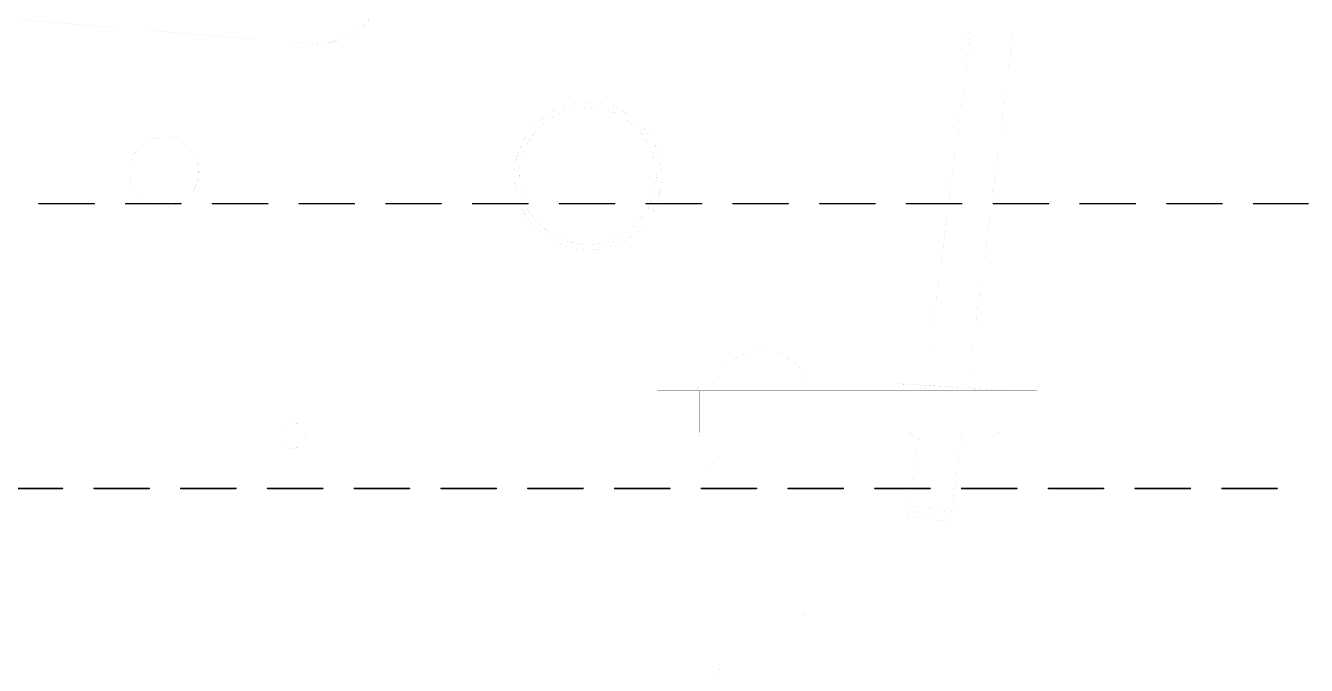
# Model space of a CAD drawing. Extents: x 56 to 255, y 68 to 308.
# Drawn here: x 94.9 to 155.7, y 175.6 to 205.9 of the extents above; entities that cross this region are included whole.
import ezdxf

# ---------------------------------------------------------------- set-up
doc = ezdxf.new("R2010")
doc.units = 0
for name, color, linetype in [('120', 132, 'CONTINUOUS'), ('20', 31, 'CONTINUOUS'), ('47', 251, 'CONTINUOUS')]:
    doc.layers.add(name, color=color, linetype=linetype)

msp = doc.modelspace()

# ---------------------------------------------------------------- linework, layer by layer
at = {"layer": '120', "const_width": 0.001}
for points in [[(155.5865, 108.8161), (155.5865, 266.8161)], [(91.025, 206.5239), (108.3491, 205.0836)], [(139.7379, 205.5425), (139.3071, 205.6558)], [(139.5124, 203.7848), (139.7506, 205.6417)], [(141.5306, 203.7984), (141.7562, 205.5579)], [(139.1214, 200.7357), (139.4073, 202.9649)], [(141.1395, 200.7489), (141.4253, 202.9776)], [(138.7304, 197.687), (139.0162, 199.9155)], [(140.7483, 197.6992), (141.0343, 199.9287)], [(138.3393, 194.6382), (138.6251, 196.8662)], [(140.3571, 194.6495), (140.6432, 196.8797)], [(137.972, 191.7746), (138.234, 193.8168)], [(139.9831, 191.7334), (140.2521, 193.8308)], [(137.8154, 190.5531), (137.8673, 190.9577)], [(139.8113, 190.394), (139.8782, 190.9149)], [(129.3365, 190.5643), (128.3365, 189.9869)], [(131.3365, 189.9869), (130.3365, 190.5643)], [(137.7051, 189.6934), (137.7109, 189.7389)], [(139.7027, 189.5466), (139.707, 189.5803)], [(127.8365, 188.7911), (127.8365, 189.1209)], [(131.8365, 188.6412), (131.8365, 189.1209)], [(136.2754, 188.9677), (136.2725, 188.9599)], [(136.2725, 188.9599), (136.3207, 188.9533)], [(141.4157, 188.663), (136.2754, 188.9677)], [(136.3207, 188.9533), (136.5714, 188.9412)], [(136.5714, 188.9412), (137.0525, 188.9152)], [(137.0525, 188.9152), (137.7701, 188.8673)], [(137.5701, 188.6412), (137.6006, 188.8786)], [(137.7701, 188.8673), (138.7368, 188.7962)], [(124.8865, 188.6412), (124.8865, 186.6411)], [(125.3865, 188.6412), (124.8865, 188.6412)], [(125.3865, 188.6412), (125.3865, 186.6411)], [(126.6865, 188.6412), (125.3865, 188.6412)], [(126.6865, 188.6412), (126.6865, 186.6411)], [(126.8865, 188.6412), (126.6865, 188.6412)], [(126.8865, 188.6412), (126.8865, 186.6411)], [(127.0865, 188.6412), (126.8865, 188.6412)], [(127.8365, 188.7911), (126.9115, 188.7911)], [(127.0865, 188.6412), (127.0865, 186.6411)], [(130.5365, 188.6412), (127.0865, 188.6412)], [(127.8365, 188.6412), (127.8365, 188.7911)], [(130.5365, 188.6412), (130.5365, 186.6411)], [(130.7365, 188.6412), (130.5365, 188.6412)], [(130.7365, 188.6412), (130.7365, 186.6411)], [(130.9365, 188.6412), (130.7365, 188.6412)], [(130.9365, 188.6412), (130.9365, 186.6411)], [(136.8365, 188.6412), (130.9365, 188.6412)], [(136.8365, 188.6412), (136.8365, 186.6411)], [(137.0365, 188.6412), (136.8365, 188.6412)], [(137.0365, 188.6412), (137.0365, 186.6411)], [(137.2365, 188.6412), (137.0365, 188.6412)], [(137.2365, 188.6412), (137.2365, 186.6411)], [(140.6865, 188.6412), (137.2365, 188.6412)], [(138.7368, 188.7962), (139.2915, 188.7548)], [(139.2915, 188.7548), (139.866, 188.7131)], [(139.5865, 188.6412), (139.5983, 188.7325)], [(139.866, 188.7131), (140.4248, 188.6755)], [(139.9663, 188.6412), (140.0084, 188.7035)], [(140.4248, 188.6755), (140.9147, 188.6487)], [(140.6865, 188.6412), (140.6865, 186.6411)], [(140.8865, 188.6412), (140.6865, 188.6412)], [(140.8865, 188.6412), (140.8865, 186.6411)], [(141.0865, 188.6412), (140.8865, 188.6412)], [(140.9147, 188.6487), (141.2652, 188.642)], [(141.0865, 188.6412), (141.0865, 186.6411)], [(142.3865, 188.6412), (141.0865, 188.6412)], [(141.2652, 188.642), (141.4157, 188.663)], [(142.3865, 188.6412), (142.3865, 186.6411)], [(142.8865, 188.6412), (142.3865, 188.6412)], [(142.8865, 188.6412), (142.8865, 186.6411)], [(125.3865, 186.6411), (124.8865, 186.6411)], [(126.6865, 186.6411), (125.3865, 186.6411)], [(126.7179, 186.6411), (126.6865, 186.6411)], [(126.8865, 186.6411), (126.7179, 186.6411)], [(127.0865, 186.6411), (126.8865, 186.6411)], [(126.9115, 186.4912), (127.8365, 186.4912)], [(130.5365, 186.6411), (127.0865, 186.6411)], [(127.8365, 186.4912), (127.8365, 186.6411)], [(127.8365, 185.0565), (127.8365, 186.4912)], [(130.7365, 186.6411), (130.5365, 186.6411)], [(130.9365, 186.6411), (130.7365, 186.6411)], [(136.8365, 186.6411), (130.9365, 186.6411)], [(131.8365, 184.3406), (131.8365, 186.5725)], [(132.2324, 186.5409), (131.8365, 186.4634)], [(136.8679, 186.6411), (136.8365, 186.6411)], [(136.8676, 183.1633), (137.2944, 186.4912)], [(137.0365, 186.6411), (136.8679, 186.6411)], [(137.2365, 186.6411), (137.0365, 186.6411)], [(137.0615, 186.4912), (137.2944, 186.4912)], [(140.6865, 186.6411), (137.2365, 186.6411)], [(137.2944, 186.4912), (137.3136, 186.6411)], [(138.8513, 182.9088), (139.33, 186.6411)], [(139.3108, 186.4912), (140.8615, 186.4912)], [(140.8865, 186.6411), (140.6865, 186.6411)], [(141.0552, 186.6411), (140.8865, 186.6411)], [(141.0865, 186.6411), (141.0552, 186.6411)], [(142.3865, 186.6411), (141.0865, 186.6411)], [(142.8865, 186.6411), (142.3865, 186.6411)], [(127.4147, 185.1465), (127.8365, 185.2328)], [(127.8365, 182.2421), (127.8365, 184.4478)], [(131.8365, 181.5719), (131.8365, 183.9524)], [(136.8676, 183.1633), (136.804, 182.6673)], [(136.8147, 182.7509), (136.8226, 182.8126)], [(136.8226, 182.8126), (136.8322, 182.8877)], [(136.8322, 182.8877), (136.8432, 182.9735)], [(136.8432, 182.9735), (136.8552, 183.0665)], [(136.8552, 183.0665), (136.8676, 183.1633)], [(136.8676, 183.1633), (138.8513, 182.9088)], [(138.8513, 182.9088), (138.7877, 182.4129)], [(138.827, 182.7191), (138.8389, 182.8121)], [(138.8389, 182.8121), (138.8513, 182.9088)], [(136.804, 182.6673), (136.8052, 182.6769)], [(136.804, 182.6673), (138.7877, 182.4129)], [(136.8052, 182.6769), (136.8088, 182.7051)], [(136.8088, 182.7051), (136.8147, 182.7509)], [(138.7877, 182.4129), (138.7889, 182.4224)], [(138.7889, 182.4224), (138.7925, 182.4506)], [(138.7925, 182.4506), (138.7984, 182.4965)], [(138.7984, 182.4965), (138.8063, 182.5582)], [(138.8063, 182.5582), (138.816, 182.6333)], [(138.816, 182.6333), (138.827, 182.7191)], [(127.8365, 179.4316), (127.8365, 181.6352)], [(131.8365, 178.7198), (131.8365, 180.9609)], [(127.8365, 176.6277), (127.8365, 178.82)], [(131.8365, 175.6982), (131.8365, 178.1091)], [(132.0006, 178.0713), (131.8365, 178.0296)], [(127.8365, 175.6982), (127.8365, 176.0151)]]:
    msp.add_lwpolyline(points, dxfattribs=at)
at = {"layer": '120'}
for points, const_width in [([(108.3491, 205.0836, 0.3401), (111.9358, 207.396)], 0.001), ([(139.3072, 205.656, 1), (139.307, 205.6555)], 0.0005), ([(139.7378, 205.5423, 1), (139.738, 205.5427)], 0.0005), ([(139.7509, 205.6417, 1), (139.7504, 205.6417)], 0.0005), ([(141.7565, 205.5579, 1), (141.756, 205.5579)], 0.0005), ([(108.3492, 205.0838, 1), (108.3491, 205.0833)], 0.0005), ([(108.3491, 205.0833, 1), (108.3492, 205.0838)], 0.0005), ([(139.5122, 203.7848, 1), (139.5127, 203.7847)], 0.0005), ([(141.5303, 203.7984, 1), (141.5308, 203.7983)], 0.0005), ([(139.4075, 202.9649, 1), (139.407, 202.965)], 0.0005), ([(141.4255, 202.9775, 1), (141.4251, 202.9776)], 0.0005), ([(121.5865, 195.5661, 1), (121.5865, 202.0661, 1), (121.5865, 195.5661)], 0.001), ([(139.1211, 200.7358, 1), (139.1216, 200.7357)], 0.0005), ([(141.1392, 200.7489, 1), (141.1397, 200.7489)], 0.0005), ([(139.0164, 199.9155, 1), (139.0159, 199.9156)], 0.0005), ([(141.0345, 199.9286, 1), (141.034, 199.9287)], 0.0005), ([(138.7301, 197.6871, 1), (138.7306, 197.687)], 0.0005), ([(140.7481, 197.6993, 1), (140.7485, 197.6992)], 0.0005), ([(138.6253, 196.8661, 1), (138.6248, 196.8662)], 0.0005), ([(140.6434, 196.8797, 1), (140.6429, 196.8798)], 0.0005), ([(138.3391, 194.6383, 1), (138.3396, 194.6382)], 0.0005), ([(140.3569, 194.6495, 1), (140.3574, 194.6494)], 0.0005), ([(138.2342, 193.8168, 1), (138.2337, 193.8169)], 0.0005), ([(140.2524, 193.8307, 1), (140.2519, 193.8308)], 0.0005), ([(137.9718, 191.7747, 1), (137.9723, 191.7746)], 0.0005), ([(139.9829, 191.7334, 1), (139.9834, 191.7334)], 0.0005), ([(129.6699, 190.6842, 0.0893), (129.3365, 190.5642)], 0.001), ([(130.0166, 190.6819, 0.0087), (129.6699, 190.6842)], 0.001), ([(129.6699, 190.6845, 1), (129.6699, 190.684)], 0.0005), ([(129.6699, 190.684, 1), (129.6698, 190.6845)], 0.0005), ([(130.3365, 190.5643, 0.0858), (130.0166, 190.6819)], 0.001), ([(130.0167, 190.6821, 1), (130.0166, 190.6816)], 0.0005), ([(130.0166, 190.6816, 1), (130.0166, 190.6821)], 0.0005), ([(137.8675, 190.9577, 1), (137.867, 190.9577)], 0.0005), ([(139.8784, 190.9148, 1), (139.8779, 190.9149)], 0.0005), ([(129.3364, 190.5645, 1), (129.3366, 190.564)], 0.0005), ([(129.3366, 190.564, 1), (129.3364, 190.5645)], 0.0005), ([(130.3366, 190.5645, 1), (130.3364, 190.564)], 0.0005), ([(130.3364, 190.564, 1), (130.3366, 190.5645)], 0.0005), ([(137.8151, 190.5531, 1), (137.8156, 190.5531)], 0.0005), ([(139.8111, 190.394, 1), (139.8116, 190.394)], 0.0005), ([(128.3365, 189.9869, 0.268), (127.8365, 189.1209)], 0.001), ([(128.3364, 189.9871, 1), (128.3366, 189.9867)], 0.0005), ([(128.3366, 189.9867, 1), (128.3364, 189.9871)], 0.0005), ([(131.8365, 189.1209, 0.268), (131.3365, 189.9869)], 0.001), ([(131.3366, 189.9871, 1), (131.3364, 189.9867)], 0.0005), ([(131.3364, 189.9867, 1), (131.3366, 189.9871)], 0.0005), ([(137.7049, 189.6935, 1), (137.7053, 189.6934)], 0.0005), ([(137.7112, 189.7389, 1), (137.7107, 189.739)], 0.0005), ([(139.7024, 189.5466, 1), (139.7029, 189.5466)], 0.0005), ([(139.7072, 189.5802, 1), (139.7067, 189.5803)], 0.0005), ([(127.8368, 189.1209, 1), (127.8363, 189.1209)], 0.0005), ([(127.8363, 189.1209, 1), (127.8368, 189.1209)], 0.0005), ([(131.8368, 189.1209, 1), (131.8363, 189.1209)], 0.0005), ([(131.8363, 189.1209, 1), (131.8368, 189.1209)], 0.0005), ([(136.2726, 188.9602, 1), (136.2725, 188.9597)], 0.0005), ([(136.2723, 188.96, 1), (136.2728, 188.9598)], 0.0005), ([(136.2754, 188.9679, 1), (136.2753, 188.9674)], 0.0005), ([(136.2756, 188.9676, 1), (136.2751, 188.9677)], 0.0005), ([(136.3207, 188.9535, 1), (136.3207, 188.953)], 0.0005), ([(136.3206, 188.953, 1), (136.3207, 188.9535)], 0.0005), ([(136.5714, 188.9415, 1), (136.5713, 188.941)], 0.0005), ([(136.5713, 188.941, 1), (136.5714, 188.9415)], 0.0005), ([(137.0525, 188.9155, 1), (137.0525, 188.915)], 0.0005), ([(137.0525, 188.915, 1), (137.0525, 188.9155)], 0.0005), ([(137.6008, 188.8786, 1), (137.6004, 188.8786)], 0.0005), ([(137.7701, 188.8675, 1), (137.7701, 188.867)], 0.0005), ([(137.7701, 188.867, 1), (137.7701, 188.8675)], 0.0005), ([(124.8865, 188.6414, 1), (124.8865, 188.6409)], 0.0005), ([(124.8868, 188.6412, 1), (124.8863, 188.6412)], 0.0005), ([(125.3865, 188.6414, 1), (125.3865, 188.6409)], 0.0005), ([(125.3868, 188.6412, 1), (125.3863, 188.6412)], 0.0005), ([(125.3865, 188.6409, 1), (125.3865, 188.6414)], 0.0005), ([(126.6865, 188.6414, 1), (126.6865, 188.6409)], 0.0005), ([(126.6868, 188.6412, 1), (126.6863, 188.6412)], 0.0005), ([(126.6865, 188.6409, 1), (126.6865, 188.6414)], 0.0005), ([(126.7176, 188.6412, 1), (126.7181, 188.6411)], 0.0005), ([(126.9115, 188.7911, 0.342), (126.7179, 188.6411)], 0.001), ([(126.8865, 188.6414, 1), (126.8865, 188.6409)], 0.0005), ([(126.8868, 188.6412, 1), (126.8863, 188.6412)], 0.0005), ([(126.8865, 188.6409, 1), (126.8865, 188.6414)], 0.0005), ([(126.9115, 188.7914, 1), (126.9115, 188.7909)], 0.0005), ([(126.9115, 188.7909, 1), (126.9115, 188.7914)], 0.0005), ([(127.0865, 188.6414, 1), (127.0865, 188.6409)], 0.0005), ([(127.0868, 188.6412, 1), (127.0863, 188.6412)], 0.0005), ([(127.0865, 188.6409, 1), (127.0865, 188.6414)], 0.0005), ([(127.8368, 188.7911, 1), (127.8363, 188.7911)], 0.0005), ([(127.8363, 188.7911, 1), (127.8368, 188.7911)], 0.0005), ([(127.8363, 188.6412, 1), (127.8368, 188.6412)], 0.0005), ([(127.8365, 188.7909, 1), (127.8365, 188.7914)], 0.0005), ([(130.5365, 188.6414, 1), (130.5365, 188.6409)], 0.0005), ([(130.5368, 188.6412, 1), (130.5363, 188.6412)], 0.0005), ([(130.5365, 188.6409, 1), (130.5365, 188.6414)], 0.0005), ([(130.7365, 188.6414, 1), (130.7365, 188.6409)], 0.0005), ([(130.7368, 188.6412, 1), (130.7363, 188.6412)], 0.0005), ([(130.7365, 188.6409, 1), (130.7365, 188.6414)], 0.0005), ([(130.9365, 188.6414, 1), (130.9365, 188.6409)], 0.0005), ([(130.9368, 188.6412, 1), (130.9363, 188.6412)], 0.0005), ([(130.9365, 188.6409, 1), (130.9365, 188.6414)], 0.0005), ([(131.8363, 188.6412, 1), (131.8368, 188.6412)], 0.0005), ([(136.8365, 188.6414, 1), (136.8365, 188.6409)], 0.0005), ([(136.8368, 188.6412, 1), (136.8363, 188.6412)], 0.0005), ([(136.8365, 188.6409, 1), (136.8365, 188.6414)], 0.0005), ([(136.8676, 188.6412, 1), (136.8681, 188.6411)], 0.0005), ([(137.0615, 188.7911, 0.342), (136.8679, 188.6411)], 0.001), ([(137.0365, 188.6414, 1), (137.0365, 188.6409)], 0.0005), ([(137.0368, 188.6412, 1), (137.0363, 188.6412)], 0.0005), ([(137.0365, 188.6409, 1), (137.0365, 188.6414)], 0.0005), ([(137.0615, 188.7909, 1), (137.0615, 188.7914)], 0.0005), ([(137.2365, 188.6414, 1), (137.2365, 188.6409)], 0.0005), ([(137.2368, 188.6412, 1), (137.2363, 188.6412)], 0.0005), ([(137.2365, 188.6409, 1), (137.2365, 188.6414)], 0.0005), ([(137.5699, 188.6412, 1), (137.5704, 188.6411)], 0.0005), ([(138.7368, 188.7965, 1), (138.7368, 188.796)], 0.0005), ([(138.7368, 188.796, 1), (138.7368, 188.7965)], 0.0005), ([(139.2915, 188.7551, 1), (139.2915, 188.7546)], 0.0005), ([(139.2915, 188.7546, 1), (139.2915, 188.7551)], 0.0005), ([(139.5863, 188.6412, 1), (139.5868, 188.6411)], 0.0005), ([(139.5985, 188.7325, 1), (139.598, 188.7326)], 0.0005), ([(139.866, 188.7133, 1), (139.866, 188.7128)], 0.0005), ([(139.866, 188.7128, 1), (139.866, 188.7133)], 0.0005), ([(139.9661, 188.6413, 1), (139.9665, 188.641)], 0.0005), ([(140.0086, 188.7033, 1), (140.0082, 188.7036)], 0.0005), ([(140.4248, 188.6757, 1), (140.4248, 188.6752)], 0.0005), ([(140.4248, 188.6752, 1), (140.4248, 188.6757)], 0.0005), ([(140.6865, 188.6414, 1), (140.6865, 188.6409)], 0.0005), ([(140.6868, 188.6412, 1), (140.6863, 188.6412)], 0.0005), ([(140.6865, 188.6409, 1), (140.6865, 188.6414)], 0.0005), ([(140.8865, 188.6414, 1), (140.8865, 188.6409)], 0.0005), ([(140.8868, 188.6412, 1), (140.8863, 188.6412)], 0.0005), ([(140.8865, 188.6409, 1), (140.8865, 188.6414)], 0.0005), ([(140.9147, 188.649, 1), (140.9147, 188.6485)], 0.0005), ([(140.9147, 188.6485, 1), (140.9148, 188.649)], 0.0005), ([(141.0865, 188.6414, 1), (141.0865, 188.6409)], 0.0005), ([(141.0868, 188.6412, 1), (141.0863, 188.6412)], 0.0005), ([(141.0865, 188.6409, 1), (141.0865, 188.6414)], 0.0005), ([(141.2652, 188.6422, 1), (141.2653, 188.6417)], 0.0005), ([(141.2652, 188.6417, 1), (141.2652, 188.6422)], 0.0005), ([(141.4157, 188.6627, 1), (141.4156, 188.6632)], 0.0005), ([(141.4157, 188.6627, 1), (141.4157, 188.6632)], 0.0005), ([(142.3865, 188.6414, 1), (142.3865, 188.6409)], 0.0005), ([(142.3868, 188.6412, 1), (142.3863, 188.6412)], 0.0005), ([(142.3865, 188.6409, 1), (142.3865, 188.6414)], 0.0005), ([(142.8868, 188.6412, 1), (142.8863, 188.6412)], 0.0005), ([(142.8865, 188.6409, 1), (142.8865, 188.6414)], 0.0005), ([(124.8865, 186.6414, 1), (124.8865, 186.6409)], 0.0005), ([(124.8863, 186.6411, 1), (124.8868, 186.6411)], 0.0005), ([(125.3865, 186.6414, 1), (125.3865, 186.6409)], 0.0005), ([(125.3863, 186.6411, 1), (125.3868, 186.6411)], 0.0005), ([(125.3865, 186.6409, 1), (125.3865, 186.6414)], 0.0005), ([(126.6865, 186.6414, 1), (126.6865, 186.6409)], 0.0005), ([(126.6863, 186.6411, 1), (126.6868, 186.6411)], 0.0005), ([(126.6865, 186.6409, 1), (126.6865, 186.6414)], 0.0005), ([(126.7181, 186.6412, 1), (126.7176, 186.6411)], 0.0005), ([(126.7179, 186.6414, 1), (126.7179, 186.6409)], 0.0005), ([(126.7179, 186.6411, 0.342), (126.9115, 186.4911)], 0.001), ([(126.7179, 186.6409, 1), (126.7179, 186.6414)], 0.0005), ([(126.8865, 186.6414, 1), (126.8865, 186.6409)], 0.0005), ([(126.8863, 186.6411, 1), (126.8868, 186.6411)], 0.0005), ([(126.8865, 186.6409, 1), (126.8865, 186.6414)], 0.0005), ([(126.9115, 186.4914, 1), (126.9115, 186.4909)], 0.0005), ([(126.9115, 186.4909, 1), (126.9115, 186.4914)], 0.0005), ([(127.0865, 186.6414, 1), (127.0865, 186.6409)], 0.0005), ([(127.0863, 186.6411, 1), (127.0868, 186.6411)], 0.0005), ([(127.0865, 186.6409, 1), (127.0865, 186.6414)], 0.0005), ([(127.8368, 186.6411, 1), (127.8363, 186.6411)], 0.0005), ([(127.8368, 186.4912, 1), (127.8363, 186.4912)], 0.0005), ([(127.8363, 186.4912, 1), (127.8368, 186.4912)], 0.0005), ([(127.8365, 186.4909, 1), (127.8365, 186.4914)], 0.0005), ([(130.5365, 186.6414, 1), (130.5365, 186.6409)], 0.0005), ([(130.5363, 186.6411, 1), (130.5368, 186.6411)], 0.0005), ([(130.5365, 186.6409, 1), (130.5365, 186.6414)], 0.0005), ([(130.7365, 186.6414, 1), (130.7365, 186.6409)], 0.0005), ([(130.7363, 186.6411, 1), (130.7368, 186.6411)], 0.0005), ([(130.7365, 186.6409, 1), (130.7365, 186.6414)], 0.0005), ([(130.9365, 186.6414, 1), (130.9365, 186.6409)], 0.0005), ([(130.9363, 186.6411, 1), (130.9368, 186.6411)], 0.0005), ([(130.9365, 186.6409, 1), (130.9365, 186.6414)], 0.0005), ([(131.8365, 186.4636, 1), (131.8366, 186.4631)], 0.0005), ([(131.8368, 186.5725, 1), (131.8363, 186.5725)], 0.0005), ([(132.2325, 186.5406, 1), (132.2324, 186.5411)], 0.0005), ([(136.8365, 186.6414, 1), (136.8365, 186.6409)], 0.0005), ([(136.8363, 186.6411, 1), (136.8368, 186.6411)], 0.0005), ([(136.8365, 186.6409, 1), (136.8365, 186.6414)], 0.0005), ([(136.8681, 186.6412, 1), (136.8676, 186.6411)], 0.0005), ([(136.8679, 186.6414, 1), (136.8679, 186.6409)], 0.0005), ([(136.8679, 186.6411, 0.342), (137.0615, 186.4911)], 0.001), ([(136.8679, 186.6409, 1), (136.8679, 186.6414)], 0.0005), ([(137.0365, 186.6414, 1), (137.0365, 186.6409)], 0.0005), ([(137.0363, 186.6411, 1), (137.0368, 186.6411)], 0.0005), ([(137.0365, 186.6409, 1), (137.0365, 186.6414)], 0.0005), ([(137.0615, 186.4914, 1), (137.0615, 186.4909)], 0.0005), ([(137.0615, 186.4909, 1), (137.0615, 186.4914)], 0.0005), ([(137.2365, 186.6414, 1), (137.2365, 186.6409)], 0.0005), ([(137.2363, 186.6411, 1), (137.2368, 186.6411)], 0.0005), ([(137.2365, 186.6409, 1), (137.2365, 186.6414)], 0.0005), ([(137.2946, 186.4911, 1), (137.2941, 186.4912)], 0.0005), ([(137.2941, 186.4912, 1), (137.2946, 186.4911)], 0.0005), ([(137.2944, 186.4909, 1), (137.2944, 186.4914)], 0.0005), ([(137.3139, 186.6411, 1), (137.3134, 186.6412)], 0.0005), ([(139.3108, 186.4914, 1), (139.3108, 186.4909)], 0.0005), ([(139.3303, 186.6411, 1), (139.3298, 186.6412)], 0.0005), ([(140.6865, 186.6414, 1), (140.6865, 186.6409)], 0.0005), ([(140.6863, 186.6411, 1), (140.6868, 186.6411)], 0.0005), ([(140.6865, 186.6409, 1), (140.6865, 186.6414)], 0.0005), ([(140.8615, 186.4911, 0.342), (141.0552, 186.6411)], 0.001), ([(140.8615, 186.4914, 1), (140.8615, 186.4909)], 0.0005), ([(140.8615, 186.4909, 1), (140.8615, 186.4914)], 0.0005), ([(140.8865, 186.6414, 1), (140.8865, 186.6409)], 0.0005), ([(140.8863, 186.6411, 1), (140.8868, 186.6411)], 0.0005), ([(140.8865, 186.6409, 1), (140.8865, 186.6414)], 0.0005), ([(141.0554, 186.6411, 1), (141.0549, 186.6412)], 0.0005), ([(141.0552, 186.6414, 1), (141.0552, 186.6409)], 0.0005), ([(141.0552, 186.6409, 1), (141.0552, 186.6414)], 0.0005), ([(141.0865, 186.6414, 1), (141.0865, 186.6409)], 0.0005), ([(141.0863, 186.6411, 1), (141.0868, 186.6411)], 0.0005), ([(141.0865, 186.6409, 1), (141.0865, 186.6414)], 0.0005), ([(142.3865, 186.6414, 1), (142.3865, 186.6409)], 0.0005), ([(142.3863, 186.6411, 1), (142.3868, 186.6411)], 0.0005), ([(142.3865, 186.6409, 1), (142.3865, 186.6414)], 0.0005), ([(142.8863, 186.6411, 1), (142.8868, 186.6411)], 0.0005), ([(142.8865, 186.6409, 1), (142.8865, 186.6414)], 0.0005), ([(127.8366, 185.2325, 1), (127.8365, 185.233)], 0.0005), ([(127.4146, 185.1468, 1), (127.4147, 185.1463)], 0.0005), ([(127.8363, 185.0565, 1), (127.8368, 185.0565)], 0.0005), ([(127.8368, 184.4478, 1), (127.8363, 184.4478)], 0.0005), ([(131.8363, 184.3406, 1), (131.8368, 184.3406)], 0.0005), ([(131.8368, 183.9524, 1), (131.8363, 183.9524)], 0.0005), ([(136.8228, 182.8126, 1), (136.8223, 182.8126)], 0.0005), ([(136.8223, 182.8126, 1), (136.8228, 182.8126)], 0.0005), ([(136.8325, 182.8877, 1), (136.832, 182.8878)], 0.0005), ([(136.832, 182.8878, 1), (136.8325, 182.8877)], 0.0005), ([(136.8435, 182.9734, 1), (136.843, 182.9735)], 0.0005), ([(136.843, 182.9735, 1), (136.8435, 182.9734)], 0.0005), ([(136.8554, 183.0665, 1), (136.8549, 183.0666)], 0.0005), ([(136.8549, 183.0666, 1), (136.8554, 183.0665)], 0.0005), ([(136.8676, 183.1635, 1), (136.8675, 183.163)], 0.0005), ([(136.8673, 183.1633, 1), (136.8678, 183.1632)], 0.0005), ([(136.8678, 183.1632, 1), (136.8673, 183.1633)], 0.0005), ([(136.8678, 183.1632, 1), (136.8673, 183.1633)], 0.0005), ([(138.8391, 182.8121, 1), (138.8387, 182.8121)], 0.0005), ([(138.8387, 182.8121, 1), (138.8391, 182.8121)], 0.0005), ([(138.8511, 182.9089, 1), (138.8516, 182.9088)], 0.0005), ([(138.8516, 182.9088, 1), (138.8511, 182.9089)], 0.0005), ([(138.8516, 182.9088, 1), (138.8511, 182.9089)], 0.0005), ([(138.8513, 182.9086, 1), (138.8513, 182.9091)], 0.0005), ([(127.8363, 182.2421, 1), (127.8368, 182.2421)], 0.0005), ([(136.804, 182.6676, 1), (136.8039, 182.6671)], 0.0005), ([(136.8037, 182.6674, 1), (136.8042, 182.6673)], 0.0005), ([(136.8037, 182.6674, 1), (136.8042, 182.6673)], 0.0005), ([(136.8049, 182.6769, 1), (136.8054, 182.6768)], 0.0005), ([(136.8054, 182.6768, 1), (136.8049, 182.6769)], 0.0005), ([(136.809, 182.7051, 1), (136.8085, 182.7051)], 0.0005), ([(136.8085, 182.7051, 1), (136.809, 182.7051)], 0.0005), ([(136.8149, 182.7509, 1), (136.8144, 182.7509)], 0.0005), ([(136.8144, 182.7509, 1), (136.8149, 182.7509)], 0.0005), ([(138.7875, 182.4129, 1), (138.7879, 182.4129)], 0.0005), ([(138.7875, 182.4129, 1), (138.7879, 182.4129)], 0.0005), ([(138.7877, 182.4127, 1), (138.7877, 182.4131)], 0.0005), ([(138.7887, 182.4225, 1), (138.7892, 182.4224)], 0.0005), ([(138.7892, 182.4224, 1), (138.7887, 182.4225)], 0.0005), ([(138.7923, 182.4507, 1), (138.7928, 182.4506)], 0.0005), ([(138.7928, 182.4506, 1), (138.7923, 182.4507)], 0.0005), ([(138.7982, 182.4965, 1), (138.7987, 182.4964)], 0.0005), ([(138.7987, 182.4964, 1), (138.7982, 182.4965)], 0.0005), ([(138.8066, 182.5581, 1), (138.8061, 182.5582)], 0.0005), ([(138.8061, 182.5582, 1), (138.8066, 182.5581)], 0.0005), ([(138.8162, 182.6333, 1), (138.8157, 182.6333)], 0.0005), ([(138.8157, 182.6333, 1), (138.8162, 182.6333)], 0.0005), ([(138.8267, 182.7191, 1), (138.8272, 182.719)], 0.0005), ([(138.8272, 182.719, 1), (138.8267, 182.7191)], 0.0005), ([(127.8368, 181.6352, 1), (127.8363, 181.6352)], 0.0005), ([(131.8363, 181.5719, 1), (131.8368, 181.5719)], 0.0005), ([(131.8368, 180.9609, 1), (131.8363, 180.9609)], 0.0005), ([(127.8363, 179.4316, 1), (127.8368, 179.4316)], 0.0005), ([(127.8368, 178.82, 1), (127.8363, 178.82)], 0.0005), ([(131.8363, 178.7198, 1), (131.8368, 178.7198)], 0.0005), ([(131.8365, 178.0299, 1), (131.8366, 178.0294)], 0.0005), ([(131.8368, 178.1091, 1), (131.8363, 178.1091)], 0.0005), ([(132.0007, 178.071, 1), (132.0006, 178.0715)], 0.0005), ([(127.8363, 176.6277, 1), (127.8368, 176.6277)], 0.0005), ([(127.6591, 175.1296, 0.1524), (127.8365, 175.6982)], 0.001), ([(127.8368, 176.0151, 1), (127.8363, 176.0151)], 0.0005), ([(127.8368, 175.6982, 1), (127.8363, 175.6982)], 0.0005), ([(127.8363, 175.6982, 1), (127.8368, 175.6982)], 0.0005), ([(131.8363, 175.6982, 1), (131.8368, 175.6982)], 0.0005)]:
    msp.add_lwpolyline(points, format="xyb", dxfattribs=dict(at, const_width=const_width))
at = {"layer": '20', "const_width": 0.001}
for points in [[(127, 207), (127, 194)], [(127, 194), (126, 193)], [(124, 193), (123, 192)], [(126, 193), (124, 193)], [(123, 192), (123, 181)], [(123, 181), (122, 180)], [(84, 180), (122, 180)]]:
    msp.add_lwpolyline(points, dxfattribs=at)
at = {"layer": '20'}
for points, const_width in [([(121.6, 195.3, 1), (121.6, 202.3, 1), (121.6, 195.3)], 0.001), ([(101.5, 197.35, 1), (101.5, 200.65, 1), (101.5, 197.35)], 0.001), ([(127.0002, 193.9998, 1), (126.9998, 194.0002)], 0.0005), ([(126.9998, 194, 1), (127.0002, 194)], 0.0005), ([(124, 193.0002, 1), (124, 192.9998)], 0.0005), ([(124.0002, 192.9998, 1), (123.9998, 193.0002)], 0.0005), ([(125.9998, 193.0002, 1), (126.0002, 192.9998)], 0.0005), ([(126, 192.9998, 1), (126, 193.0002)], 0.0005), ([(122.9998, 192.0002, 1), (123.0002, 191.9998)], 0.0005), ([(123.0002, 192, 1), (122.9998, 192)], 0.0005), ([(107.6, 185.9, 1), (107.6, 187.1, 1), (107.6, 185.9)], 0.001), ([(123.0002, 180.9998, 1), (122.9998, 181.0002)], 0.0005), ([(122.9998, 181, 1), (123.0002, 181)], 0.0005), ([(121.9998, 180.0002, 1), (122.0002, 179.9998)], 0.0005), ([(122, 179.9998, 1), (122, 180.0002)], 0.0005)]:
    msp.add_lwpolyline(points, format="xyb", dxfattribs=dict(at, const_width=const_width))
at = {"layer": '47', "const_width": 0.0762}
for points in [[(95.5682, 197.5), (98.1818, 197.5)], [(99.6818, 197.5), (102.2955, 197.5)], [(103.7955, 197.5), (106.4091, 197.5)], [(107.9091, 197.5), (110.5227, 197.5)], [(112.0227, 197.5), (114.6364, 197.5)], [(116.1364, 197.5), (118.75, 197.5)], [(120.25, 197.5), (122.8636, 197.5)], [(124.3636, 197.5), (126.9773, 197.5)], [(128.4773, 197.5), (131.0909, 197.5)], [(132.5909, 197.5), (135.2045, 197.5)], [(136.7045, 197.5), (139.3182, 197.5)], [(140.8182, 197.5), (143.4318, 197.5)], [(144.9318, 197.5), (147.5455, 197.5)], [(149.0455, 197.5), (151.6591, 197.5)], [(153.1591, 197.5), (155.7727, 197.5)], [(94.0682, 184), (96.6818, 184)], [(98.1818, 184), (100.7955, 184)], [(102.2955, 184), (104.9091, 184)], [(106.4091, 184), (109.0227, 184)], [(110.5227, 184), (113.1364, 184)], [(114.6364, 184), (117.25, 184)], [(118.75, 184), (121.3636, 184)], [(122.8636, 184), (125.4773, 184)], [(126.9773, 184), (129.5909, 184)], [(131.0909, 184), (133.7045, 184)], [(135.2045, 184), (137.8182, 184)], [(139.3182, 184), (141.9318, 184)], [(143.4318, 184), (146.0455, 184)], [(147.5455, 184), (150.1591, 184)], [(151.6591, 184), (154.2727, 184)]]:
    msp.add_lwpolyline(points, dxfattribs=at)
at = {"layer": '47', "const_width": 0.0381}
for points in [[(95.5682, 197.519, 1), (95.5682, 197.481)], [(98.1818, 197.481, 1), (98.1818, 197.519)], [(99.6818, 197.519, 1), (99.6818, 197.481)], [(102.2955, 197.481, 1), (102.2955, 197.519)], [(103.7955, 197.519, 1), (103.7955, 197.481)], [(106.4091, 197.481, 1), (106.4091, 197.519)], [(107.9091, 197.519, 1), (107.9091, 197.481)], [(110.5227, 197.481, 1), (110.5227, 197.519)], [(112.0227, 197.519, 1), (112.0227, 197.481)], [(114.6364, 197.481, 1), (114.6364, 197.519)], [(116.1364, 197.519, 1), (116.1364, 197.481)], [(118.75, 197.481, 1), (118.75, 197.519)], [(120.25, 197.519, 1), (120.25, 197.481)], [(122.8636, 197.481, 1), (122.8636, 197.519)], [(124.3636, 197.519, 1), (124.3636, 197.481)], [(126.9773, 197.481, 1), (126.9773, 197.519)], [(128.4773, 197.519, 1), (128.4773, 197.481)], [(131.0909, 197.481, 1), (131.0909, 197.519)], [(132.5909, 197.519, 1), (132.5909, 197.481)], [(135.2045, 197.481, 1), (135.2045, 197.519)], [(136.7045, 197.519, 1), (136.7045, 197.481)], [(139.3182, 197.481, 1), (139.3182, 197.519)], [(140.8182, 197.519, 1), (140.8182, 197.481)], [(143.4318, 197.481, 1), (143.4318, 197.519)], [(144.9318, 197.519, 1), (144.9318, 197.481)], [(147.5455, 197.481, 1), (147.5455, 197.519)], [(149.0455, 197.519, 1), (149.0455, 197.481)], [(151.6591, 197.481, 1), (151.6591, 197.519)], [(153.1591, 197.519, 1), (153.1591, 197.481)], [(96.6818, 183.981, 1), (96.6818, 184.019)], [(98.1818, 184.019, 1), (98.1818, 183.981)], [(100.7955, 183.981, 1), (100.7955, 184.019)], [(102.2955, 184.019, 1), (102.2955, 183.981)], [(104.9091, 183.981, 1), (104.9091, 184.019)], [(106.4091, 184.019, 1), (106.4091, 183.981)], [(109.0227, 183.981, 1), (109.0227, 184.019)], [(110.5227, 184.019, 1), (110.5227, 183.981)], [(113.1364, 183.981, 1), (113.1364, 184.019)], [(114.6364, 184.019, 1), (114.6364, 183.981)], [(117.25, 183.981, 1), (117.25, 184.019)], [(118.75, 184.019, 1), (118.75, 183.981)], [(121.3636, 183.981, 1), (121.3636, 184.019)], [(122.8636, 184.019, 1), (122.8636, 183.981)], [(125.4773, 183.981, 1), (125.4773, 184.019)], [(126.9773, 184.019, 1), (126.9773, 183.981)], [(129.5909, 183.981, 1), (129.5909, 184.019)], [(131.0909, 184.019, 1), (131.0909, 183.981)], [(133.7045, 183.981, 1), (133.7045, 184.019)], [(135.2045, 184.019, 1), (135.2045, 183.981)], [(137.8182, 183.981, 1), (137.8182, 184.019)], [(139.3182, 184.019, 1), (139.3182, 183.981)], [(141.9318, 183.981, 1), (141.9318, 184.019)], [(143.4318, 184.019, 1), (143.4318, 183.981)], [(146.0455, 183.981, 1), (146.0455, 184.019)], [(147.5455, 184.019, 1), (147.5455, 183.981)], [(150.1591, 183.981, 1), (150.1591, 184.019)], [(151.6591, 184.019, 1), (151.6591, 183.981)], [(154.2727, 183.981, 1), (154.2727, 184.019)]]:
    msp.add_lwpolyline(points, format="xyb", dxfattribs=at)

doc.saveas('drawing.dxf')
